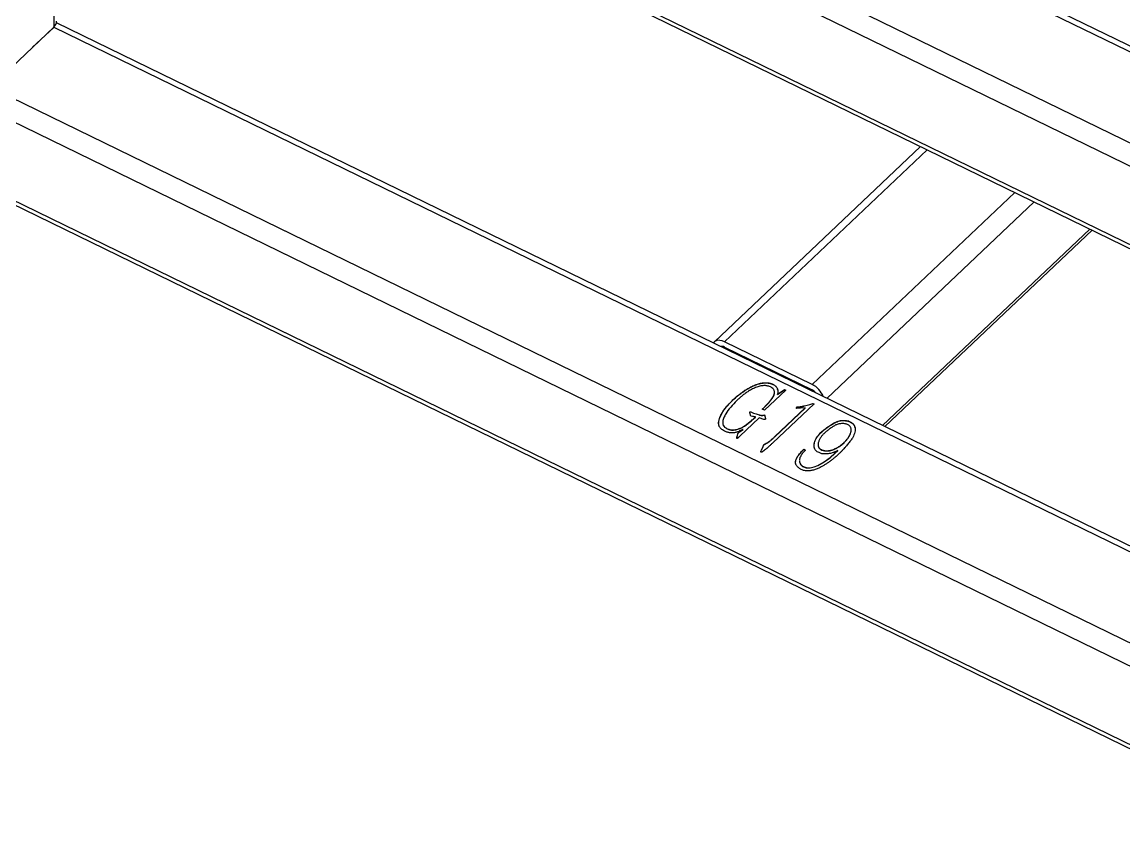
# Model space of a CAD drawing. Header units: millimetres. Extents: x 0 to 14850, y 0 to 10500.
# Drawn here: x 5002 to 7003, y 3392 to 4862 of the extents above; entities that cross this region are included whole.
import ezdxf

# ---------------------------------------------------------------- set-up
doc = ezdxf.new("R2010")
doc.units = ezdxf.units.MM
doc.header["$LTSCALE"] = 50

msp = doc.modelspace()

# ---------------------------------------------------------------- linework, layer by layer
for p, q in [((10061.4, 3156.3), (2368.5, 6907.5)), ((2353.1, 6873.2), (10046, 3121.9)), ((10058.9, 2064.1), (2366.1, 5815.4)), ((2370.1, 5806.2), (10062.9, 2054.9)), ((4964.5, 5807.3), (7696.2, 4475.3)), ((7708.1, 4479.7), (4976.5, 5811.8)), ((7567.1, 4187.7), (4835.5, 5519.8)), ((4839.5, 5510.6), (7567.9, 4180.2)), ((5052.6, 5406.7), (5059.4, 4852.5)), ((5059.4, 4852.5), (4944, 4743.1)), ((5021, 4816), (5059.2, 4852.2)), ((5059.2, 4852.2), (5059.2, 4852.2)), ((5059.2, 4852.2), (5059.2, 4852.2)), ((5059.4, 4852.5), (7501, 3661.8)), ((7500.9, 3672.2), (5064.2, 4860.4)), ((5020.9, 4816), (5021, 4816)), ((4845, 4749.5), (7576.6, 3417.5)), ((7503.1, 3495.2), (4944, 4743.1)), ((6633.8, 4635.7), (6259.5, 4280.8)), ((6277.6, 4280.9), (6645.7, 4629.9)), ((6804.9, 4552.2), (6436.8, 4203.2)), ((6463.7, 4178), (6840.2, 4535)), ((6941.6, 4485.6), (6565, 4128.6)), ((6569, 4126.6), (6945.6, 4483.6)), ((6273.1, 4272.5), (6272, 4271.4)), ((6436.8, 4203.2), (6277.6, 4280.9)), ((6277.7, 4271.2), (6436.9, 4193.5)), ((6373.4, 4222), (6375.1, 4223.7)), ((6365.8, 4203.3), (6365.8, 4203.6)), ((6392.8, 4215), (6391, 4213.4)), ((6307.2, 4186.9), (6307.2, 4187.2)), ((6388.9, 4192.7), (6350.6, 4156.5)), ((6374.2, 4185.5), (6386.5, 4193.8)), ((6374.2, 4185.2), (6386.5, 4193.5)), ((6374.9, 4188.4), (6374.2, 4185.5)), ((6374.2, 4185.2), (6374.2, 4185.5)), ((6386.5, 4193.8), (6388.9, 4192.7)), ((6386.5, 4193.5), (6386.5, 4193.8)), ((6386.5, 4193.5), (6388.7, 4192.5)), ((6440.6, 4167.9), (6365.5, 4097)), ((6433, 4167.1), (6438.5, 4168.9)), ((6433, 4166.8), (6438.5, 4168.6)), ((6433, 4166.8), (6433, 4167.1)), ((6438.5, 4168.9), (6440.6, 4167.9)), ((6438.5, 4168.6), (6438.5, 4168.9)), ((6438.5, 4168.6), (6440.4, 4167.7)), ((6325.7, 4145.4), (6323.9, 4151.5)), ((6325.7, 4153.5), (6330.3, 4151.2)), ((6325.7, 4153.2), (6325.7, 4153.5)), ((6325.7, 4153.2), (6330.4, 4150.9)), ((6328.8, 4145), (6325.7, 4145.4)), ((6329.8, 4140.3), (6334.2, 4144.2)), ((6329.8, 4140), (6334.2, 4143.9)), ((6330.3, 4151.2), (6335.1, 4149.9)), ((6330.4, 4150.9), (6330.3, 4151.2)), ((6330.4, 4150.9), (6335.1, 4149.6)), ((6334.2, 4143.9), (6334.2, 4144.2)), ((6335.1, 4149.9), (6340.9, 4148.1)), ((6335.1, 4149.6), (6335.1, 4149.9)), ((6335.1, 4149.6), (6340.9, 4147.8)), ((6340.9, 4147.8), (6340.9, 4148.1)), ((6350.6, 4156.5), (6346.4, 4158.3)), ((6347.6, 4147.2), (6350.2, 4148)), ((6347.6, 4146.9), (6350.2, 4147.7)), ((6347.6, 4146.9), (6347.6, 4147.2)), ((6350.2, 4148), (6352.2, 4141.5)), ((6350.2, 4147.7), (6350.2, 4148)), ((6350.2, 4147.7), (6352.2, 4141.2)), ((6369, 4108.4), (6424.5, 4160.7)), ((6369, 4108.1), (6424.5, 4160.4)), ((6408, 4159.7), (6409.7, 4162.3)), ((6424.5, 4160.7), (6408, 4159.7)), ((6408.2, 4159.7), (6409.7, 4162)), ((6409.7, 4162), (6409.7, 4162.3)), ((6424.5, 4160.4), (6424.5, 4160.7)), ((6281.4, 4123.3), (6281.4, 4123.6)), ((6340.8, 4142.6), (6305.6, 4109.3)), ((6329.8, 4140), (6329.8, 4140.3)), ((6349, 4139.8), (6340.8, 4142.6)), ((6350.5, 4139.3), (6349, 4139.8)), ((6352.2, 4141.2), (6352.2, 4141.5)), ((6463.8, 4124.7), (6463.8, 4125)), ((6504.6, 4135.9), (6504.6, 4136.2)), ((6300.7, 4108.5), (6301.5, 4110.7)), ((6300.7, 4108.2), (6301.5, 4110.4)), ((6300.7, 4108.2), (6300.7, 4108.5)), ((6301.5, 4110.7), (6302.2, 4113.9)), ((6301.5, 4110.4), (6302.2, 4113.6)), ((6301.5, 4110.4), (6301.5, 4110.7)), ((6302.2, 4113.6), (6302.2, 4113.9)), ((6303.3, 4116.4), (6305.3, 4117.4)), ((6303.3, 4116.1), (6305.3, 4117.1)), ((6303.3, 4116.1), (6303.3, 4116.4)), ((6305.3, 4117.4), (6311.6, 4121.6)), ((6305.3, 4117.1), (6311.6, 4121.3)), ((6305.3, 4117.1), (6305.3, 4117.4)), ((6311.6, 4121.3), (6311.6, 4121.6)), ((6369, 4108.1), (6369, 4108.4)), ((6344.1, 4082.3), (6345, 4084.5)), ((6344.1, 4082), (6345, 4084.2)), ((6345, 4084.5), (6347.9, 4090.4)), ((6345, 4084.2), (6347.9, 4090.1)), ((6345, 4084.2), (6345, 4084.5)), ((6347.9, 4090.1), (6347.9, 4090.4)), ((6419.1, 4082.6), (6422.1, 4085.4)), ((6419.1, 4082.3), (6422.1, 4085.1)), ((6422.1, 4085.4), (6424.8, 4084.1)), ((6422.1, 4085.1), (6422.1, 4085.4)), ((6422.1, 4085.1), (6424.8, 4083.7)), ((6454.7, 4084.1), (6454.7, 4084.4)), ((6495.7, 4098.2), (6495.7, 4098.5)), ((6344.1, 4082), (6344.1, 4082.3)), ((6419.1, 4082.3), (6419.1, 4082.6)), ((6469.4, 4070.4), (6478.1, 4078.1)), ((6469.4, 4070.1), (6478.1, 4077.8)), ((6469.4, 4070.1), (6469.4, 4070.4)), ((6478.1, 4078.1), (6483.8, 4083.2)), ((6478.1, 4077.8), (6483.8, 4082.9)), ((6478.1, 4077.8), (6478.1, 4078.1)), ((6483.8, 4082.9), (6483.8, 4083.2))]:
    msp.add_line(p, q)
at = {"flags": 128}
for points in [[(6277.6, 4280.9), (6273.4, 4282.6), (6269.3, 4283.4), (6265.6, 4283.5), (6262.4, 4282.6), (6259.7, 4281), (6257.8, 4278.6), (6257.7, 4278.4)], [(6414.1, 4064.9), (6414, 4062.7), (6415.6, 4058.3), (6419.5, 4054.6), (6426, 4052.1), (6433.5, 4052), (6440.7, 4053.7), (6447.3, 4056.2), (6459, 4062.8), (6469.4, 4070.4), (6469.4, 4070.4)], [(6414.1, 4064.6), (6414, 4062.4), (6415.6, 4058), (6419.5, 4054.3), (6426.1, 4051.8), (6433.5, 4051.7), (6440.7, 4053.4), (6447.3, 4055.9), (6459, 4062.5), (6469.4, 4070.1), (6469.4, 4070.1)]]:
    msp.add_lwpolyline(points, dxfattribs=at)
for centre, radius, start, end in [((5049.9, 4863.5), 14.6, 310.6879, 359.2426), ((6272.8, 4262.7), 9.77, 60.1124, 103.7247), ((6418.3, 4166), 41.7, 21.4985, 63.5427), ((6427.3, 4174.5), 21.3, 37.5129, 63.0778)]:
    msp.add_arc(centre, radius, start, end)
for points, knots in [([(6307.2, 4187.2), (6309.2, 4188.6), (6313.4, 4191.6), (6318.9, 4195.1), (6323.7, 4197.8), (6327.5, 4199.7), (6331.4, 4201.5), (6335.4, 4203.1), (6339.3, 4204.4), (6343, 4205.4), (6346.5, 4206), (6349.7, 4206.3), (6352.6, 4206.4), (6355.1, 4206.3), (6357.3, 4206.1), (6359.8, 4205.7), (6362.6, 4204.8), (6364.7, 4204), (6365.8, 4203.6)], [0, 0, 0, 0, 0.126942, 0.261461, 0.330176, 0.398271, 0.466105, 0.533434, 0.597742, 0.655448, 0.707397, 0.75438, 0.796614, 0.833743, 0.865303, 0.893055, 0.945167, 1, 1, 1, 1]), ([(6307.2, 4186.9), (6309.2, 4188.3), (6313.4, 4191.3), (6318.9, 4194.8), (6323.7, 4197.5), (6327.5, 4199.4), (6331.4, 4201.2), (6335.4, 4202.8), (6339.3, 4204.1), (6343, 4205.1), (6346.5, 4205.7), (6349.7, 4206), (6352.6, 4206.1), (6355.1, 4206), (6357.3, 4205.8), (6359.8, 4205.4), (6362.6, 4204.5), (6364.7, 4203.7), (6365.8, 4203.3)], [0, 0, 0, 0, 0.126942, 0.261461, 0.330176, 0.398271, 0.466105, 0.533434, 0.597742, 0.655448, 0.707397, 0.75438, 0.796614, 0.833743, 0.865303, 0.893055, 0.945167, 1, 1, 1, 1]), ([(6365.8, 4203.6), (6366.4, 4203.2), (6367.7, 4202.6), (6369.2, 4201.5), (6370.6, 4200.4), (6372.2, 4198.7), (6373.6, 4196.4), (6374.3, 4193.8), (6374.6, 4191.8), (6374.9, 4190.5), (6374.9, 4189.4), (6374.9, 4188.7), (6374.9, 4188.4)], [0, 0, 0, 0, 0.09358, 0.182533, 0.269119, 0.35434, 0.528513, 0.71402, 0.806251, 0.883533, 0.948131, 1, 1, 1, 1]), ([(6279.8, 4117.5), (6278.4, 4118.1), (6275.8, 4119.3), (6272.6, 4121.6), (6270, 4124.2), (6268.4, 4126.6), (6267.6, 4128.6), (6267.3, 4130.2), (6267.1, 4132), (6267.1, 4134), (6267.4, 4136.1), (6267.8, 4138.4), (6268.5, 4140.8), (6269.4, 4143.5), (6270.6, 4146.2), (6272.1, 4149.1), (6273.8, 4152.1), (6276.3, 4156), (6279.7, 4160.8), (6284.2, 4166.1), (6289.1, 4171.2), (6294.4, 4176.5), (6300.4, 4181.9), (6304.9, 4185.4), (6307.2, 4187.2)], [0, 0, 0, 0, 0.040297, 0.08035, 0.119463, 0.157607, 0.177007, 0.197574, 0.220151, 0.244278, 0.270518, 0.29898, 0.330426, 0.364243, 0.400275, 0.437654, 0.47741, 0.518652, 0.599493, 0.673537, 0.746948, 0.826943, 0.911509, 1, 1, 1, 1]), ([(6267.3, 4132.7), (6267.2, 4133.1), (6266.9, 4136.9), (6269.6, 4144), (6275.1, 4154.5), (6283.5, 4165.4), (6294.5, 4176.6), (6303, 4183.4), (6307.2, 4186.9)], [0, 0, 0, 0, 0.022938, 0.185631, 0.348459, 0.565599, 0.782819, 1, 1, 1, 1]), ([(6362.4, 4198.1), (6361.5, 4198.6), (6359.7, 4199.4), (6356.8, 4200.4), (6353.7, 4200.9), (6350.5, 4201.2), (6347.2, 4201.1), (6343.7, 4200.5), (6340, 4199.6), (6336.2, 4198.3), (6332.3, 4196.8), (6328.6, 4195), (6324.9, 4193.2), (6320.5, 4190.5), (6315.4, 4187), (6309.8, 4182.7), (6304.9, 4178.4), (6301.7, 4175.5), (6300.2, 4174)], [0, 0, 0, 0, 0.04294, 0.083349, 0.123646, 0.163272, 0.204759, 0.249858, 0.29949, 0.354079, 0.41151, 0.468829, 0.525993, 0.583086, 0.69442, 0.798848, 0.899696, 1, 1, 1, 1]), ([(6346.4, 4158.3), (6347.1, 4159), (6348.5, 4160.3), (6350.8, 4162.4), (6353.1, 4164.7), (6355, 4166.8), (6356.6, 4168.5), (6357.9, 4170), (6359.4, 4171.6), (6361.4, 4174.1), (6363.8, 4177), (6366, 4180.5), (6367.7, 4183.8), (6368.3, 4186.7), (6368.6, 4189), (6368.4, 4190.6), (6368.1, 4192.1), (6367.2, 4193.9), (6365.5, 4196.1), (6363.5, 4197.4), (6362.4, 4198.1)], [0, 0, 0, 0, 0.051388, 0.111431, 0.174728, 0.237534, 0.271141, 0.309683, 0.352584, 0.401029, 0.494896, 0.57669, 0.6523, 0.73092, 0.769338, 0.805076, 0.838354, 0.870488, 0.933166, 1, 1, 1, 1]), ([(6346.4, 4158), (6349.6, 4161.1), (6356, 4167.2), (6363.1, 4175.4), (6367.2, 4182.2), (6368.9, 4186.2), (6368.4, 4188.2), (6368.4, 4188.3)], [0, 0, 0, 0, 0.328863, 0.65769, 0.822103, 0.986324, 1, 1, 1, 1]), ([(6365.8, 4203.3), (6367.6, 4202.2), (6371.2, 4200.1), (6374, 4195.8), (6374.2, 4192.7), (6374.4, 4191.3)], [0, 0, 0, 0, 0.3453616, 0.690944, 1, 1, 1, 1]), ([(6300.2, 4174), (6296.3, 4170.1), (6288.7, 4162.4), (6280.8, 4151.9), (6276.5, 4143), (6274.3, 4138.1), (6274.6, 4135.4), (6274.6, 4135)], [0, 0, 0, 0, 0.3248902, 0.6495835, 0.8120363, 0.9742386, 1, 1, 1, 1]), ([(6409.7, 4162.3), (6411.1, 4162.5), (6413.8, 4162.8), (6417.5, 4163.4), (6420.7, 4164), (6424.1, 4164.7), (6428.2, 4165.7), (6431.4, 4166.6), (6433, 4167.1)], [0, 0, 0, 0, 0.179531, 0.336538, 0.468031, 0.576276, 0.779806, 1, 1, 1, 1]), ([(6409.7, 4162), (6411.1, 4162.2), (6413.8, 4162.5), (6417.5, 4163.1), (6420.7, 4163.6), (6424.1, 4164.4), (6428.2, 4165.4), (6431.4, 4166.3), (6433, 4166.8)], [0, 0, 0, 0, 0.179531, 0.336538, 0.468031, 0.576276, 0.779806, 1, 1, 1, 1]), ([(6323.9, 4151.5), (6323.7, 4151.8), (6323.5, 4152.4), (6323.5, 4153.1), (6324.1, 4153.3), (6324.5, 4153.6), (6325.1, 4153.6), (6325.5, 4153.5), (6325.7, 4153.5)], [0, 0, 0, 0, 0.347684, 0.526033, 0.647272, 0.746954, 0.855934, 1, 1, 1, 1]), ([(6323.5, 4152.4), (6323.5, 4152.4), (6323.5, 4152.5), (6323.5, 4152.8), (6324, 4153), (6324.5, 4153.3), (6325.1, 4153.2), (6325.5, 4153.2), (6325.7, 4153.2)], [0, 0, 0, 0, 0.005563, 0.187216, 0.38571, 0.59129, 0.796214, 1, 1, 1, 1]), ([(6334.2, 4144.2), (6333.6, 4144.3), (6332.4, 4144.5), (6330.8, 4144.7), (6329.7, 4144.9), (6329.1, 4145), (6328.8, 4145)], [0, 0, 0, 0, 0.362799, 0.652475, 0.863991, 1, 1, 1, 1]), ([(6340.9, 4148.1), (6341.3, 4147.9), (6342.3, 4147.6), (6344.2, 4147.3), (6346, 4146.9), (6347.2, 4147.1), (6347.6, 4147.2)], [0, 0, 0, 0, 0.191517, 0.498743, 0.8058, 1, 1, 1, 1]), ([(6340.9, 4147.8), (6341.3, 4147.6), (6342.3, 4147.3), (6344.2, 4147), (6346, 4146.6), (6347.2, 4146.8), (6347.6, 4146.9)], [0, 0, 0, 0, 0.191517, 0.498743, 0.8058, 1, 1, 1, 1]), ([(6274.7, 4134), (6274.7, 4133.2), (6274.7, 4130.8), (6276.6, 4126.9), (6279.8, 4124.7), (6281.4, 4123.6)], [0, 0, 0, 0, 0.215112, 0.607937, 1, 1, 1, 1]), ([(6274.7, 4133.7), (6274.7, 4132.9), (6274.7, 4130.5), (6276.6, 4126.6), (6279.8, 4124.4), (6281.4, 4123.3)], [0, 0, 0, 0, 0.215112, 0.607937, 1, 1, 1, 1]), ([(6281.4, 4123.6), (6282.3, 4123.1), (6284.1, 4122.2), (6287.3, 4121.3), (6290.7, 4120.7), (6294.5, 4120.7), (6298.4, 4121.1), (6302.4, 4122.2), (6306.5, 4123.7), (6310.3, 4125.7), (6314, 4128), (6317.4, 4130.4), (6320.6, 4132.8), (6323.7, 4135.2), (6326.7, 4137.7), (6328.7, 4139.4), (6329.8, 4140.3)], [0, 0, 0, 0, 0.0559284, 0.1123841, 0.1707592, 0.2308514, 0.2953738, 0.3670512, 0.4436665, 0.5233505, 0.6053367, 0.6874243, 0.7668011, 0.8413113, 0.9168929, 1, 1, 1, 1]), ([(6281.4, 4123.3), (6282.3, 4122.8), (6284.1, 4121.9), (6287.3, 4120.9), (6290.8, 4120.3), (6294.5, 4120.4), (6298.4, 4120.8), (6302.4, 4121.9), (6306.5, 4123.4), (6310.3, 4125.4), (6314, 4127.7), (6317.4, 4130.1), (6320.6, 4132.5), (6323.7, 4134.9), (6326.7, 4137.4), (6328.7, 4139.1), (6329.8, 4140)], [0, 0, 0, 0, 0.0559284, 0.1123841, 0.1707592, 0.2308514, 0.2953738, 0.3670512, 0.4436665, 0.5233505, 0.6053367, 0.6874243, 0.7668011, 0.8413113, 0.9168929, 1, 1, 1, 1]), ([(6352.2, 4141.5), (6352.3, 4141.2), (6352.3, 4140.7), (6351.8, 4140), (6351.3, 4139.4), (6350.7, 4139.3), (6350.5, 4139.3)], [0, 0, 0, 0, 0.316288, 0.601624, 0.845531, 1, 1, 1, 1]), ([(6449.5, 4079.3), (6448.4, 4079.8), (6446.2, 4081), (6443.5, 4083.2), (6441.7, 4085.9), (6440.8, 4088.5), (6440.5, 4090.8), (6440.5, 4092.8), (6440.6, 4094.9), (6441.2, 4097.9), (6442.3, 4101.7), (6444.2, 4105.5), (6446.2, 4108.4), (6448.1, 4110.8), (6450.3, 4113.2), (6453.6, 4116.5), (6458.1, 4120.5), (6461.9, 4123.5), (6463.8, 4125)], [0, 0, 0, 0, 0.054983, 0.108614, 0.164436, 0.22647, 0.260749, 0.2977, 0.337713, 0.381466, 0.471241, 0.56119, 0.608101, 0.658319, 0.712428, 0.77015, 0.887, 1, 1, 1, 1]), ([(6440.8, 4093.6), (6440.8, 4094.5), (6440.9, 4097.7), (6443.1, 4103.6), (6448, 4110.9), (6455.5, 4118), (6461.1, 4122.5), (6463.8, 4124.7)], [0, 0, 0, 0, 0.080951, 0.264802, 0.509603, 0.754766, 1, 1, 1, 1]), ([(6501.2, 4130.5), (6500.4, 4130.8), (6498.8, 4131.4), (6496.1, 4131.9), (6493.2, 4132.1), (6490.1, 4132.1), (6487, 4131.7), (6484.1, 4131.1), (6481.3, 4130.2), (6478.8, 4129), (6476.3, 4127.6), (6473.8, 4126.1), (6471.2, 4124.3), (6467.8, 4121.8), (6463.7, 4118.5), (6459.8, 4115.3), (6457, 4112.6), (6455.1, 4110.4), (6453.3, 4108), (6452.2, 4106.2), (6451.7, 4105.4)], [0, 0, 0, 0, 0.040166, 0.081094, 0.12354, 0.169129, 0.215819, 0.260674, 0.305003, 0.348983, 0.395123, 0.444456, 0.497606, 0.554669, 0.667765, 0.77272, 0.824596, 0.879816, 0.938221, 1, 1, 1, 1]), ([(6463.8, 4125), (6464.8, 4125.7), (6466.8, 4127.2), (6470.2, 4129.4), (6473.9, 4131.6), (6478, 4133.8), (6482.1, 4135.8), (6486.3, 4137.2), (6490.2, 4138), (6494, 4138.1), (6497.3, 4137.7), (6500.2, 4137.4), (6502.6, 4136.9), (6504, 4136.5), (6504.6, 4136.2)], [0, 0, 0, 0, 0.0896469, 0.1863469, 0.2908775, 0.4028967, 0.5115677, 0.6073458, 0.6924144, 0.7697809, 0.8410778, 0.9026877, 0.9556868, 1, 1, 1, 1]), ([(6463.8, 4124.7), (6464.8, 4125.4), (6466.8, 4126.9), (6470.2, 4129.1), (6473.9, 4131.3), (6478, 4133.5), (6482.1, 4135.5), (6486.3, 4136.9), (6490.2, 4137.7), (6494, 4137.8), (6497.3, 4137.4), (6500.2, 4137.1), (6502.6, 4136.6), (6504, 4136.1), (6504.6, 4135.9)], [0, 0, 0, 0, 0.0896469, 0.1863469, 0.2908775, 0.4028967, 0.5115677, 0.6073458, 0.6924144, 0.7697809, 0.8410778, 0.9026877, 0.9556868, 1, 1, 1, 1]), ([(6504.6, 4136.2), (6505.6, 4135.8), (6507.5, 4134.9), (6509.6, 4133.4), (6511.1, 4132), (6512.1, 4130.6), (6513.2, 4129.1), (6514.1, 4127.3), (6514.9, 4125.3), (6515.3, 4123.2), (6515.3, 4121), (6514.8, 4117.9), (6513.7, 4114.1), (6512.3, 4110.2), (6510.8, 4107), (6509, 4104.3), (6506.9, 4101.2), (6504.4, 4098), (6501.9, 4094.9), (6499.6, 4092.1), (6497.7, 4089.8), (6495.6, 4087.3), (6492.9, 4084.4), (6489.5, 4081), (6486.2, 4077.7), (6484, 4075.6), (6483, 4074.7)], [0, 0, 0, 0, 0.033619, 0.06885, 0.088448, 0.110531, 0.135458, 0.163138, 0.192725, 0.222946, 0.254738, 0.288308, 0.356905, 0.424002, 0.460324, 0.502366, 0.55078, 0.605199, 0.658832, 0.70465, 0.742697, 0.772589, 0.828042, 0.89005, 0.950281, 1, 1, 1, 1]), ([(6495.7, 4098.5), (6497, 4099.7), (6499.4, 4102.2), (6502.5, 4106.2), (6505.1, 4110.5), (6506.6, 4114.2), (6507.6, 4117.3), (6507.9, 4119.6), (6507.9, 4121.8), (6507.5, 4123.9), (6506.7, 4125.9), (6505.4, 4127.7), (6503.5, 4129.2), (6502, 4130), (6501.2, 4130.5)], [0, 0, 0, 0, 0.125415, 0.252662, 0.382234, 0.517688, 0.585147, 0.649374, 0.711478, 0.772375, 0.83022, 0.885948, 0.941383, 1, 1, 1, 1]), ([(6504.6, 4135.9), (6506.9, 4134.7), (6511.3, 4132.3), (6514.6, 4126.9), (6515, 4123.1), (6515.2, 4121.3)], [0, 0, 0, 0, 0.337301, 0.675498, 1, 1, 1, 1]), ([(6311.6, 4121.6), (6310.9, 4121.4), (6309.3, 4120.6), (6306.7, 4119.4), (6303.4, 4117.8), (6300.1, 4116.6), (6297.2, 4115.8), (6294.8, 4115.4), (6292.2, 4115.2), (6289.6, 4115.2), (6287, 4115.5), (6284.4, 4115.9), (6282, 4116.6), (6280.5, 4117.2), (6279.8, 4117.5)], [0, 0, 0, 0, 0.066569, 0.160877, 0.276929, 0.408906, 0.478612, 0.549607, 0.62194, 0.698408, 0.775595, 0.849575, 0.925117, 1, 1, 1, 1]), ([(6305.6, 4109.3), (6305.2, 4109), (6304.5, 4108.2), (6303.4, 4107.3), (6302.5, 4106.4), (6301.8, 4105.8), (6301.2, 4105.3), (6300.7, 4105), (6300.5, 4104.8), (6300, 4104.9), (6300.3, 4105.7), (6300.2, 4106.6), (6300.4, 4107.7), (6300.6, 4108.3), (6300.7, 4108.5)], [0, 0, 0, 0, 0.146407, 0.275169, 0.381218, 0.46708, 0.532905, 0.57648, 0.602834, 0.610817, 0.677075, 0.800996, 0.923103, 1, 1, 1, 1]), ([(6300.2, 4105.2), (6300.2, 4105.4), (6300.3, 4106.4), (6300.5, 4107.4), (6300.7, 4108.2)], [0, 0, 0, 0, 0.213532, 1, 1, 1, 1]), ([(6302.2, 4113.9), (6302.3, 4114.4), (6302.5, 4115.2), (6303.1, 4116), (6303.3, 4116.4)], [0, 0, 0, 0, 0.563116, 1, 1, 1, 1]), ([(6302.2, 4113.6), (6302.3, 4114.1), (6302.5, 4114.9), (6303.1, 4115.7), (6303.3, 4116.1)], [0, 0, 0, 0, 0.563116, 1, 1, 1, 1]), ([(6347.9, 4090.4), (6348.1, 4090.9), (6348.5, 4091.9), (6349.1, 4093.2), (6349.5, 4094), (6350, 4094.6), (6351, 4094.9), (6352.1, 4095.5), (6353.7, 4096.3), (6355.3, 4097.2), (6357.1, 4098.3), (6358.9, 4099.5), (6360.8, 4100.9), (6362.4, 4102.3), (6364, 4103.7), (6365.4, 4105), (6367.2, 4106.6), (6368.4, 4107.8), (6369, 4108.4)], [0, 0, 0, 0, 0.076273, 0.131881, 0.169534, 0.187149, 0.215002, 0.258839, 0.314447, 0.378955, 0.447958, 0.518366, 0.596387, 0.689627, 0.746557, 0.817938, 0.901731, 1, 1, 1, 1]), ([(6347.9, 4090.1), (6348.1, 4090.6), (6348.5, 4091.6), (6349.1, 4092.9), (6349.5, 4093.7), (6350, 4094.3), (6351, 4094.6), (6352.1, 4095.2), (6353.7, 4096), (6355.4, 4096.9), (6357.1, 4098), (6358.9, 4099.2), (6360.8, 4100.6), (6362.4, 4102), (6364, 4103.4), (6365.4, 4104.7), (6367.2, 4106.3), (6368.4, 4107.5), (6369, 4108.1)], [0, 0, 0, 0, 0.076273, 0.131881, 0.169534, 0.187149, 0.215002, 0.258839, 0.314447, 0.378955, 0.447958, 0.518366, 0.596387, 0.689627, 0.746557, 0.817938, 0.901731, 1, 1, 1, 1]), ([(6451.7, 4105.4), (6451.2, 4104.6), (6450.3, 4103.2), (6449.3, 4100.9), (6448.4, 4098.6), (6447.9, 4096.3), (6447.7, 4094.1), (6447.7, 4092.1), (6448.2, 4090.4), (6448.9, 4088.8), (6449.9, 4087.5), (6451.2, 4086.3), (6452.8, 4085.2), (6454.1, 4084.7), (6454.7, 4084.4)], [0, 0, 0, 0, 0.104116, 0.207509, 0.308766, 0.410652, 0.507248, 0.593739, 0.670559, 0.739961, 0.804582, 0.868633, 0.933521, 1, 1, 1, 1]), ([(6495.7, 4098.2), (6498.1, 4100.7), (6502.8, 4105.6), (6506.2, 4112.7), (6507.9, 4117.6), (6507.7, 4119.6), (6507.7, 4120.1)], [0, 0, 0, 0, 0.37177, 0.743445, 0.929355, 1, 1, 1, 1]), ([(6365.5, 4097), (6364.8, 4096.3), (6363.5, 4095.1), (6361.6, 4093.4), (6359.8, 4091.8), (6358.3, 4090.4), (6356.9, 4089.2), (6355.7, 4088.1), (6354.7, 4087.2), (6353, 4085.8), (6350.8, 4083.9), (6348.2, 4082), (6346.4, 4080.6), (6345.4, 4080.1), (6344.4, 4079.8), (6344.1, 4080), (6343.9, 4080.1)], [0, 0, 0, 0, 0.103599, 0.19864, 0.284091, 0.36098, 0.429353, 0.488121, 0.538319, 0.580018, 0.724491, 0.862106, 0.919509, 0.96003, 0.982882, 1, 1, 1, 1]), ([(6424.8, 4084.1), (6423.2, 4082.3), (6420, 4078.9), (6416.2, 4073.3), (6414.1, 4068.9), (6414.1, 4066.5), (6414.1, 4066.1)], [0, 0, 0, 0, 0.312651, 0.625219, 0.937303, 1, 1, 1, 1]), ([(6447.8, 4093.5), (6447.8, 4092.7), (6447.8, 4090.9), (6448.9, 4088.2), (6451.2, 4085.8), (6453.6, 4084.7), (6454.7, 4084.1)], [0, 0, 0, 0, 0.224567, 0.483187, 0.74162, 1, 1, 1, 1]), ([(6454.7, 4084.4), (6455.5, 4084.1), (6457, 4083.5), (6459.5, 4083), (6462.1, 4082.7), (6464.7, 4082.7), (6467.3, 4083), (6469.8, 4083.3), (6472.2, 4083.9), (6474.5, 4084.7), (6476.8, 4085.6), (6479.1, 4086.7), (6481.7, 4088), (6484.3, 4089.5), (6487.1, 4091.3), (6489.9, 4093.4), (6492.9, 4095.8), (6494.7, 4097.6), (6495.7, 4098.5)], [0, 0, 0, 0, 0.05366, 0.105575, 0.156405, 0.208842, 0.261605, 0.312929, 0.362395, 0.412004, 0.463505, 0.52104, 0.583504, 0.65242, 0.727789, 0.810085, 0.901236, 1, 1, 1, 1]), ([(6454.7, 4084.1), (6455.5, 4083.8), (6457, 4083.2), (6459.5, 4082.7), (6462.1, 4082.4), (6464.7, 4082.4), (6467.3, 4082.7), (6469.8, 4083), (6472.2, 4083.6), (6474.5, 4084.4), (6476.8, 4085.3), (6479.1, 4086.4), (6481.7, 4087.7), (6484.3, 4089.2), (6487.1, 4091), (6489.9, 4093.1), (6492.9, 4095.5), (6494.7, 4097.3), (6495.7, 4098.2)], [0, 0, 0, 0, 0.05366, 0.105575, 0.156405, 0.208842, 0.261605, 0.312929, 0.362395, 0.412004, 0.463505, 0.52104, 0.583504, 0.65242, 0.727789, 0.810085, 0.901236, 1, 1, 1, 1]), ([(6343.9, 4080.1), (6343.9, 4080.2), (6343.9, 4080.3), (6343.7, 4080.7), (6343.7, 4081.4), (6343.9, 4082), (6344.1, 4082.3)], [0, 0, 0, 0, 0.055423, 0.244187, 0.536828, 1, 1, 1, 1]), ([(6343.8, 4080.7), (6343.8, 4080.8), (6343.7, 4081.3), (6343.9, 4081.7), (6344.1, 4082)], [0, 0, 0, 0, 0.256342, 1, 1, 1, 1]), ([(6416, 4049.5), (6415.3, 4049.9), (6413.8, 4050.7), (6411.9, 4052.1), (6410.3, 4053.6), (6408.9, 4055.2), (6407.8, 4056.9), (6407.1, 4058.8), (6406.8, 4060.7), (6406.8, 4062.8), (6407.2, 4064.9), (6407.9, 4067.1), (6408.9, 4069.5), (6410.2, 4071.9), (6411.9, 4074.4), (6414, 4077), (6416.4, 4079.8), (6418.2, 4081.6), (6419.1, 4082.6)], [0, 0, 0, 0, 0.052649, 0.103437, 0.15444, 0.205231, 0.255828, 0.306616, 0.359497, 0.414067, 0.471887, 0.532929, 0.598244, 0.66759, 0.741778, 0.821886, 0.90813, 1, 1, 1, 1]), ([(6406.9, 4061.5), (6407, 4062.9), (6407.5, 4067.3), (6411.8, 4074.5), (6416.7, 4079.7), (6419.1, 4082.3)], [0, 0, 0, 0, 0.179818, 0.58951, 1, 1, 1, 1]), ([(6483, 4074.7), (6481.2, 4073.2), (6477.8, 4070.3), (6472.7, 4066.2), (6467.8, 4062.6), (6463.1, 4059.2), (6458.2, 4056.1), (6453.1, 4053.2), (6447.4, 4050.5), (6442.2, 4048.6), (6437.9, 4047.3), (6434.9, 4046.6), (6432.1, 4046.2), (6428.8, 4046.1), (6425.3, 4046.3), (6421.6, 4047), (6418.6, 4048.1), (6416.9, 4049), (6416, 4049.5)], [0, 0, 0, 0, 0.101522, 0.193448, 0.278796, 0.359377, 0.437614, 0.515362, 0.595845, 0.682115, 0.724503, 0.762406, 0.796002, 0.825862, 0.878078, 0.922455, 0.961845, 1, 1, 1, 1]), ([(6483.8, 4083.2), (6483, 4082.8), (6481.4, 4082.1), (6479.1, 4081.1), (6477.1, 4080.2), (6474.8, 4079.3), (6471.8, 4078.3), (6468.1, 4077.4), (6463.9, 4076.9), (6460.1, 4076.8), (6456.9, 4077), (6454.4, 4077.4), (6451.9, 4078.2), (6450.3, 4078.9), (6449.5, 4079.3)], [0, 0, 0, 0, 0.081322, 0.153373, 0.216375, 0.270715, 0.372079, 0.476843, 0.589052, 0.714446, 0.781186, 0.849529, 0.922443, 1, 1, 1, 1])]:
    msp.add_open_spline(points, degree=3, knots=knots)

doc.saveas('drawing.dxf')
